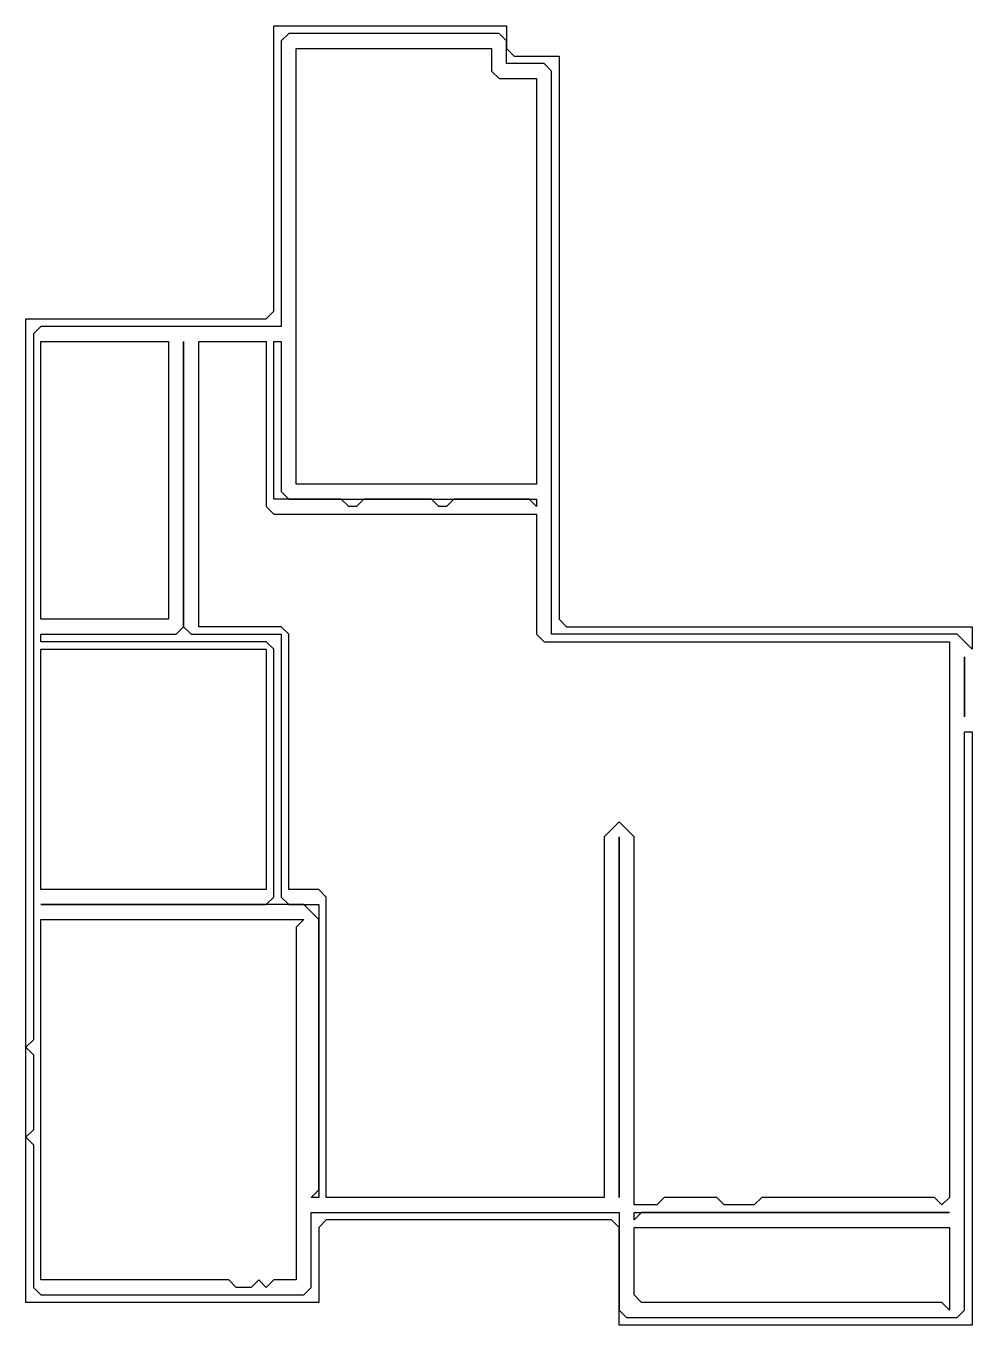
# Model space of a CAD drawing. Header units: metres. Extents: x 65 to 191, y 38 to 211.
import ezdxf

# ---------------------------------------------------------------- set-up
doc = ezdxf.new("R2010")
doc.units = ezdxf.units.M
for name, color, linetype in [('Balcony', 7, 'Continuous'), ('Bathroom', 5, 'Continuous'), ('Common_room', 2, 'Continuous'), ('Inner_walls', 9, 'Continuous'), ('Kitchen', 3, 'Continuous'), ('Living_room', 10, 'Continuous'), ('Main_gate', 1, 'Continuous'), ('Master_room', 6, 'Continuous')]:
    doc.layers.add(name, color=color, linetype=linetype)

msp = doc.modelspace()

# ---------------------------------------------------------------- linework, layer by layer
at = {"layer": 'Balcony'}
msp.add_lwpolyline([(188, 40), (187, 41), (147, 41), (146, 42), (146, 51), (188, 51)], close=True, dxfattribs=at)
at = {"layer": 'Bathroom'}
msp.add_lwpolyline([(67, 96), (67, 128), (97, 128), (97, 96)], close=True, dxfattribs=at)
at = {"layer": 'Common_room'}
msp.add_lwpolyline([(101, 44), (98, 44), (97, 43), (96, 44), (95, 43), (93, 43), (92, 44), (67, 44), (67, 92), (102, 92), (101, 91)], close=True, dxfattribs=at)
at = {"layer": 'Inner_walls'}
for points in [[(104, 55), (103, 55), (104, 56), (104, 92), (102, 94), (67, 94), (97, 94), (98, 95), (98, 128), (97, 129), (67, 129), (67, 130), (85, 130), (86, 131), (86, 169), (86, 131), (87, 130), (99, 130), (99, 95), (100, 94), (104, 94)], [(98, 169), (99, 169), (99, 149), (100, 148), (133, 148), (133, 147), (132, 148), (122, 148), (121, 147), (120, 147), (119, 148), (110, 148), (109, 147), (108, 147), (107, 148), (98, 148)], [(144, 55), (144, 103)], [(146, 52), (146, 53), (188, 53), (147, 53)]]:
    msp.add_lwpolyline(points, close=True, dxfattribs=at)
at = {"layer": 'Kitchen'}
msp.add_lwpolyline([(67, 132), (67, 169), (84, 169), (84, 132)], close=True, dxfattribs=at)
at = {"layer": 'Living_room'}
for points in [[(187, 54), (186, 55), (163, 55), (162, 54), (158, 54), (157, 55), (150, 55), (149, 54), (146, 54), (146, 103), (144, 105), (142, 103), (142, 55), (105, 55), (105, 95), (104, 96), (100, 96), (100, 130), (99, 131), (88, 131), (88, 169), (97, 169), (97, 147), (98, 146), (133, 146), (133, 130), (134, 129), (188, 129), (188, 55)], [(100, 149)], [(102, 93)]]:
    msp.add_lwpolyline(points, close=True, dxfattribs=at)
at = {"layer": 'Main_gate'}
msp.add_lwpolyline([(190, 119), (190, 127)], close=True, dxfattribs=at)
at = {"layer": 'Master_room'}
msp.add_lwpolyline([(101, 150), (101, 208), (127, 208), (127, 205), (128, 204), (133, 204), (133, 150)], close=True, dxfattribs=at)
at = {"layer": 'Walls'}
msp.add_lwpolyline([(191, 38), (144, 38), (144, 51), (143, 52), (105, 52), (104, 51), (104, 41), (65, 41), (65, 172), (97, 172), (98, 173), (98, 211), (129, 211), (129, 208), (130, 207), (136, 207), (136, 132), (137, 131), (191, 131), (191, 128), (189, 130), (135, 130), (135, 205), (134, 206), (129, 206), (129, 209), (128, 210), (100, 210), (99, 209), (99, 171), (67, 171), (66, 170), (66, 76), (65, 75), (66, 74), (66, 64), (65, 63), (66, 62), (66, 43), (67, 42), (102, 42), (103, 43), (103, 53), (144, 53), (144, 40), (145, 39), (189, 39), (190, 40), (190, 117), (191, 117)], close=True, dxfattribs=at)

doc.saveas('drawing.dxf')
